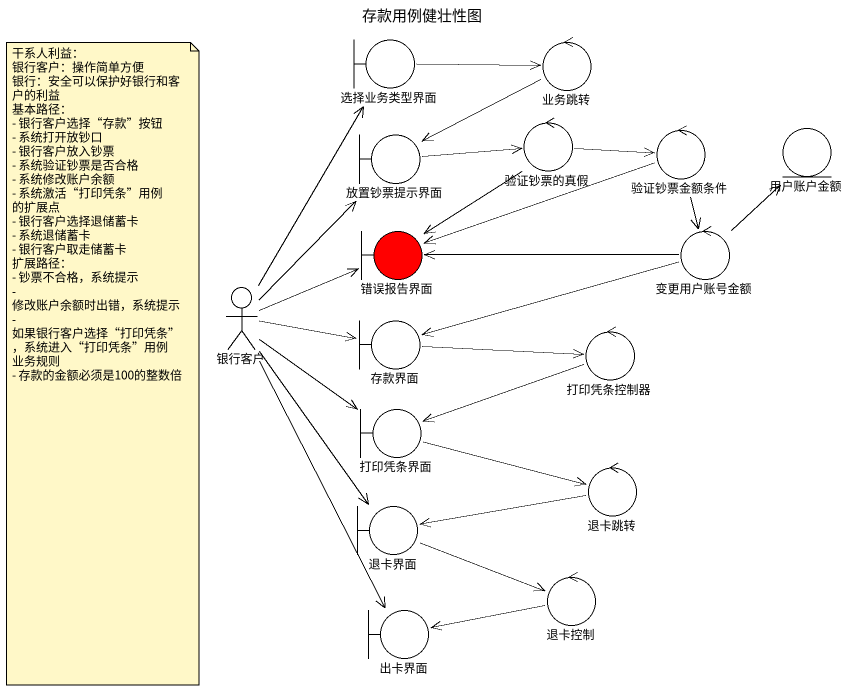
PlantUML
@startuml
title 存款用例健壮性图
boundary 选择业务类型界面
control 业务跳转
boundary 放置钞票提示界面
control 验证钞票的真假
control 验证钞票金额条件
entity 用户账户金额
boundary 错误报告界面 #FF0000
control 变更用户账号金额
actor 银行客户
boundary 存款界面
control 打印凭条控制器
boundary 打印凭条界面
control 退卡跳转
boundary 退卡界面
control 退卡控制
boundary 出卡界面
选择业务类型界面 -right-> 业务跳转
业务跳转 -left-> 放置钞票提示界面
放置钞票提示界面 -right-> 验证钞票的真假
验证钞票的真假 -right-> 验证钞票金额条件
验证钞票的真假 --> 错误报告界面
验证钞票金额条件 -left-> 错误报告界面
验证钞票金额条件 --> 变更用户账号金额
变更用户账号金额 -up-> 用户账户金额
变更用户账号金额 -left-> 错误报告界面
变更用户账号金额 -left-> 存款界面
银行客户 -up-> 选择业务类型界面
银行客户 -up-> 放置钞票提示界面
银行客户 -right-> 错误报告界面
银行客户 -right-> 存款界面
银行客户 --> 打印凭条界面
银行客户 --> 退卡界面
银行客户 --> 出卡界面
存款界面 -right-> 打印凭条控制器
打印凭条控制器 -left-> 打印凭条界面
打印凭条界面 -right-> 退卡跳转
退卡跳转 -left-> 退卡界面
退卡界面 -right-> 退卡控制
退卡控制 -left-> 出卡界面
note as N1
  干系人利益：
  银行客户：操作简单方便
  银行：安全可以保护好银行和客户的利益
  基本路径：
  - 银行客户选择“存款”按钮
  - 系统打开放钞口
  - 银行客户放入钞票
  - 系统验证钞票是否合格
  - 系统修改账户余额
  - 系统激活“打印凭条”用例 的扩展点
  - 银行客户选择退储蓄卡
  - 系统退储蓄卡
  - 银行客户取走储蓄卡
  扩展路径：
  - 钞票不合格，系统提示
  - 修改账户余额时出错，系统提示
  - 如果银行客户选择“打印凭条”，系统进入“打印凭条”用例
  业务规则
  - 存款的金额必须是100的整数倍
end note
@enduml
